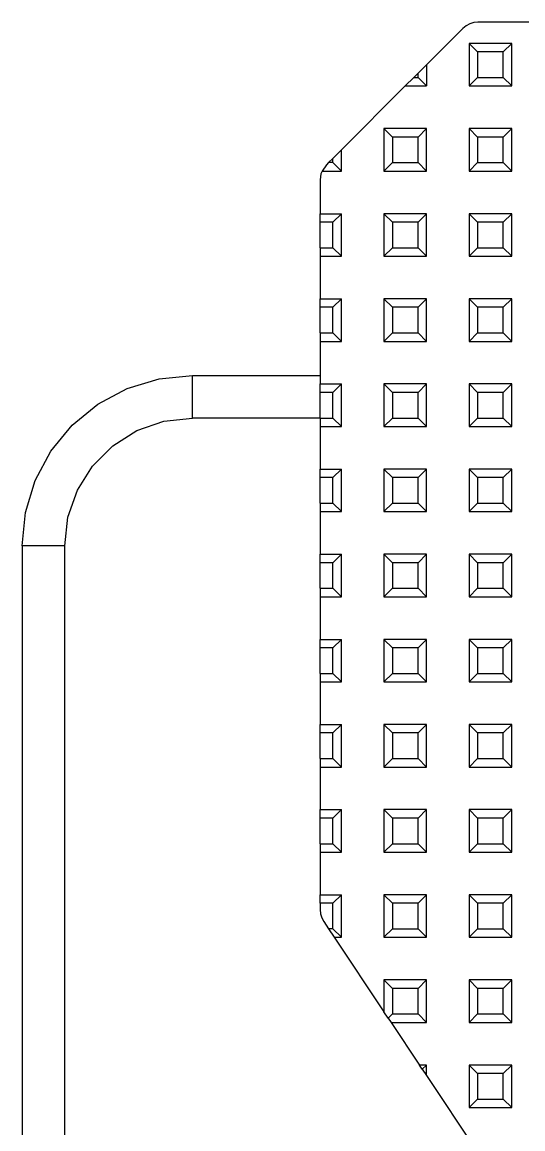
# Model space of a CAD drawing. Header units: millimetres. Extents: x 0 to 125, y 0 to 180.
# Drawn here: x 2.65 to 14.41, y 150.9 to 176.9 of the extents above; entities that cross this region are included whole.
import ezdxf

# ---------------------------------------------------------------- set-up
doc = ezdxf.new("R2010")
doc.units = ezdxf.units.MM

# ---------------------------------------------------------------- blocks, each defined once
blk = doc.blocks.new('CHINT_7200accf6e0c55f6a13e2ec68f27ea84_FACE_0')
at = {"color": 141, "linetype": 'Continuous', "true_color": 0x40d9ff}
for p, q in [((13.35, 176.2), (13.15, 176.4)), ((14.15, 176.4), (13.15, 176.4)), ((13.15, 176.4), (13.15, 175.4)), ((13.95, 176.2), (14.15, 176.4)), ((14.15, 175.4), (14.15, 176.4)), ((13.95, 176.2), (13.35, 176.2)), ((13.35, 176.2), (13.35, 175.6)), ((13.95, 175.6), (13.95, 176.2)), ((11.85, 175.6), (11.65, 175.4)), ((11.95, 175.7), (11.85, 175.6)), ((11.85, 175.6), (11.95, 175.6)), ((11.95, 175.6), (11.95, 175.7)), ((11.95, 175.6), (12.15, 175.4)), ((13.35, 175.6), (13.15, 175.4)), ((13.35, 175.6), (13.95, 175.6)), ((13.95, 175.6), (14.15, 175.4)), ((11.65, 175.4), (10.15, 173.9)), ((11.65, 175.4), (12.15, 175.4)), ((13.15, 175.4), (14.15, 175.4)), ((11.35, 174.2), (11.15, 174.4)), ((12.15, 174.4), (11.15, 174.4)), ((11.15, 174.4), (11.15, 173.4)), ((11.95, 174.2), (12.15, 174.4)), ((12.15, 173.4), (12.15, 174.4)), ((13.35, 174.2), (13.15, 174.4)), ((14.15, 174.4), (13.15, 174.4)), ((13.15, 174.4), (13.15, 173.4)), ((13.95, 174.2), (14.15, 174.4)), ((14.15, 173.4), (14.15, 174.4)), ((11.95, 174.2), (11.35, 174.2)), ((11.35, 174.2), (11.35, 173.6)), ((11.95, 173.6), (11.95, 174.2)), ((13.95, 174.2), (13.35, 174.2)), ((13.35, 174.2), (13.35, 173.6)), ((13.95, 173.6), (13.95, 174.2)), ((9.95, 173.7), (10.15, 173.9)), ((9.95, 173.6), (9.95, 173.7)), ((10.15, 173.4), (10.15, 173.9)), ((9.95, 173.6), (10.15, 173.4)), ((11.35, 173.6), (11.15, 173.4)), ((11.35, 173.6), (11.95, 173.6)), ((11.95, 173.6), (12.15, 173.4)), ((13.35, 173.6), (13.15, 173.4)), ((13.35, 173.6), (13.95, 173.6)), ((13.95, 173.6), (14.15, 173.4)), ((9.695, 173.4), (10.15, 173.4)), ((11.15, 173.4), (12.15, 173.4)), ((13.15, 173.4), (14.15, 173.4)), ((9.95, 172.2), (10.15, 172.4)), ((10.15, 171.4), (10.15, 172.4)), ((11.35, 172.2), (11.15, 172.4)), ((12.15, 172.4), (11.15, 172.4)), ((11.15, 172.4), (11.15, 171.4)), ((11.95, 172.2), (12.15, 172.4)), ((12.15, 171.4), (12.15, 172.4)), ((13.35, 172.2), (13.15, 172.4)), ((14.15, 172.4), (13.15, 172.4)), ((13.15, 172.4), (13.15, 171.4)), ((13.95, 172.2), (14.15, 172.4)), ((14.15, 171.4), (14.15, 172.4)), ((9.95, 172.2), (9.65, 172.2)), ((9.65, 171.6), (9.65, 172.2)), ((9.95, 171.6), (9.95, 172.2)), ((11.95, 172.2), (11.35, 172.2)), ((11.35, 172.2), (11.35, 171.6)), ((11.95, 171.6), (11.95, 172.2)), ((13.95, 172.2), (13.35, 172.2)), ((13.35, 172.2), (13.35, 171.6)), ((13.95, 171.6), (13.95, 172.2)), ((9.65, 171.6), (9.95, 171.6)), ((9.65, 171.6), (9.65, 171.4)), ((9.95, 171.6), (10.15, 171.4)), ((11.35, 171.6), (11.15, 171.4)), ((11.35, 171.6), (11.95, 171.6)), ((11.95, 171.6), (12.15, 171.4)), ((13.35, 171.6), (13.15, 171.4)), ((13.35, 171.6), (13.95, 171.6)), ((13.95, 171.6), (14.15, 171.4)), ((9.65, 171.4), (10.15, 171.4)), ((9.65, 171.4), (9.65, 170.4)), ((11.15, 171.4), (12.15, 171.4)), ((13.15, 171.4), (14.15, 171.4)), ((9.65, 170.2), (9.65, 170.4)), ((9.65, 170.4), (10.15, 170.4)), ((9.95, 170.2), (10.15, 170.4)), ((10.15, 169.4), (10.15, 170.4)), ((11.35, 170.2), (11.15, 170.4)), ((12.15, 170.4), (11.15, 170.4)), ((11.15, 170.4), (11.15, 169.4)), ((11.95, 170.2), (12.15, 170.4)), ((12.15, 169.4), (12.15, 170.4)), ((13.35, 170.2), (13.15, 170.4)), ((14.15, 170.4), (13.15, 170.4)), ((13.15, 170.4), (13.15, 169.4)), ((13.95, 170.2), (14.15, 170.4)), ((14.15, 169.4), (14.15, 170.4)), ((9.95, 170.2), (9.65, 170.2)), ((9.65, 169.6), (9.65, 170.2)), ((9.95, 169.6), (9.95, 170.2)), ((11.95, 170.2), (11.35, 170.2)), ((11.35, 170.2), (11.35, 169.6)), ((11.95, 169.6), (11.95, 170.2)), ((13.95, 170.2), (13.35, 170.2)), ((13.35, 170.2), (13.35, 169.6)), ((13.95, 169.6), (13.95, 170.2)), ((9.65, 169.6), (9.95, 169.6)), ((9.65, 169.6), (9.65, 169.4)), ((9.95, 169.6), (10.15, 169.4)), ((11.35, 169.6), (11.15, 169.4)), ((11.35, 169.6), (11.95, 169.6)), ((11.95, 169.6), (12.15, 169.4)), ((13.35, 169.6), (13.15, 169.4)), ((13.35, 169.6), (13.95, 169.6)), ((13.95, 169.6), (14.15, 169.4)), ((9.65, 169.4), (10.15, 169.4)), ((9.65, 169.4), (9.65, 168.4)), ((11.15, 169.4), (12.15, 169.4)), ((13.15, 169.4), (14.15, 169.4)), ((9.65, 168.2), (9.65, 168.4)), ((9.65, 168.4), (10.15, 168.4)), ((9.95, 168.2), (10.15, 168.4)), ((10.15, 167.4), (10.15, 168.4)), ((11.35, 168.2), (11.15, 168.4)), ((12.15, 168.4), (11.15, 168.4)), ((11.15, 168.4), (11.15, 167.4)), ((11.95, 168.2), (12.15, 168.4)), ((12.15, 167.4), (12.15, 168.4)), ((13.35, 168.2), (13.15, 168.4)), ((14.15, 168.4), (13.15, 168.4)), ((13.15, 168.4), (13.15, 167.4)), ((13.95, 168.2), (14.15, 168.4)), ((14.15, 167.4), (14.15, 168.4)), ((9.95, 168.2), (9.65, 168.2)), ((9.65, 167.6), (9.65, 168.2)), ((9.95, 167.6), (9.95, 168.2)), ((11.95, 168.2), (11.35, 168.2)), ((11.35, 168.2), (11.35, 167.6)), ((11.95, 167.6), (11.95, 168.2)), ((13.95, 168.2), (13.35, 168.2)), ((13.35, 168.2), (13.35, 167.6)), ((13.95, 167.6), (13.95, 168.2)), ((9.65, 167.6), (9.95, 167.6)), ((9.65, 167.6), (9.65, 167.4)), ((9.95, 167.6), (10.15, 167.4)), ((11.35, 167.6), (11.15, 167.4)), ((11.35, 167.6), (11.95, 167.6)), ((11.95, 167.6), (12.15, 167.4)), ((13.35, 167.6), (13.15, 167.4)), ((13.35, 167.6), (13.95, 167.6)), ((13.95, 167.6), (14.15, 167.4)), ((9.65, 167.4), (10.15, 167.4)), ((9.65, 167.4), (9.65, 166.4)), ((11.15, 167.4), (12.15, 167.4)), ((13.15, 167.4), (14.15, 167.4)), ((9.65, 166.2), (9.65, 166.4)), ((9.65, 166.4), (10.15, 166.4)), ((9.95, 166.2), (9.65, 166.2)), ((9.65, 165.6), (9.65, 166.2)), ((9.95, 166.2), (10.15, 166.4)), ((9.95, 165.6), (9.95, 166.2)), ((10.15, 165.4), (10.15, 166.4)), ((11.35, 166.2), (11.15, 166.4)), ((12.15, 166.4), (11.15, 166.4)), ((11.15, 166.4), (11.15, 165.4)), ((11.95, 166.2), (11.35, 166.2)), ((11.35, 166.2), (11.35, 165.6)), ((11.95, 166.2), (12.15, 166.4)), ((11.95, 165.6), (11.95, 166.2)), ((12.15, 165.4), (12.15, 166.4)), ((13.35, 166.2), (13.15, 166.4)), ((14.15, 166.4), (13.15, 166.4)), ((13.15, 166.4), (13.15, 165.4)), ((13.95, 166.2), (13.35, 166.2)), ((13.35, 166.2), (13.35, 165.6)), ((13.95, 166.2), (14.15, 166.4)), ((13.95, 165.6), (13.95, 166.2)), ((14.15, 165.4), (14.15, 166.4)), ((9.65, 165.6), (9.95, 165.6)), ((9.65, 165.6), (9.65, 165.4)), ((9.65, 165.4), (10.15, 165.4)), ((9.65, 165.4), (9.65, 164.4)), ((9.95, 165.6), (10.15, 165.4)), ((11.35, 165.6), (11.15, 165.4)), ((11.15, 165.4), (12.15, 165.4)), ((11.35, 165.6), (11.95, 165.6)), ((11.95, 165.6), (12.15, 165.4)), ((13.35, 165.6), (13.15, 165.4)), ((13.15, 165.4), (14.15, 165.4)), ((13.35, 165.6), (13.95, 165.6)), ((13.95, 165.6), (14.15, 165.4)), ((9.65, 164.2), (9.65, 164.4)), ((9.65, 164.4), (10.15, 164.4)), ((9.95, 164.2), (10.15, 164.4)), ((10.15, 163.4), (10.15, 164.4)), ((11.35, 164.2), (11.15, 164.4)), ((12.15, 164.4), (11.15, 164.4)), ((11.15, 164.4), (11.15, 163.4)), ((11.95, 164.2), (12.15, 164.4)), ((12.15, 163.4), (12.15, 164.4)), ((13.35, 164.2), (13.15, 164.4)), ((14.15, 164.4), (13.15, 164.4)), ((13.15, 164.4), (13.15, 163.4)), ((13.95, 164.2), (14.15, 164.4)), ((14.15, 163.4), (14.15, 164.4)), ((9.95, 164.2), (9.65, 164.2)), ((9.65, 163.6), (9.65, 164.2)), ((9.95, 163.6), (9.95, 164.2)), ((11.95, 164.2), (11.35, 164.2)), ((11.35, 164.2), (11.35, 163.6)), ((11.95, 163.6), (11.95, 164.2)), ((13.95, 164.2), (13.35, 164.2)), ((13.35, 164.2), (13.35, 163.6)), ((13.95, 163.6), (13.95, 164.2)), ((9.65, 163.6), (9.95, 163.6)), ((9.65, 163.6), (9.65, 163.4)), ((9.95, 163.6), (10.15, 163.4)), ((11.35, 163.6), (11.15, 163.4)), ((11.35, 163.6), (11.95, 163.6)), ((11.95, 163.6), (12.15, 163.4)), ((13.35, 163.6), (13.15, 163.4)), ((13.35, 163.6), (13.95, 163.6)), ((13.95, 163.6), (14.15, 163.4)), ((9.65, 163.4), (10.15, 163.4)), ((9.65, 163.4), (9.65, 162.4)), ((11.15, 163.4), (12.15, 163.4)), ((13.15, 163.4), (14.15, 163.4)), ((9.65, 162.2), (9.65, 162.4)), ((9.65, 162.4), (10.15, 162.4)), ((9.95, 162.2), (10.15, 162.4)), ((10.15, 161.4), (10.15, 162.4)), ((11.35, 162.2), (11.15, 162.4)), ((12.15, 162.4), (11.15, 162.4)), ((11.15, 162.4), (11.15, 161.4)), ((11.95, 162.2), (12.15, 162.4)), ((12.15, 161.4), (12.15, 162.4)), ((13.35, 162.2), (13.15, 162.4)), ((14.15, 162.4), (13.15, 162.4)), ((13.15, 162.4), (13.15, 161.4)), ((13.95, 162.2), (14.15, 162.4)), ((14.15, 161.4), (14.15, 162.4)), ((9.95, 162.2), (9.65, 162.2)), ((9.65, 161.6), (9.65, 162.2)), ((9.95, 161.6), (9.95, 162.2)), ((11.95, 162.2), (11.35, 162.2)), ((11.35, 162.2), (11.35, 161.6)), ((11.95, 161.6), (11.95, 162.2)), ((13.95, 162.2), (13.35, 162.2)), ((13.35, 162.2), (13.35, 161.6)), ((13.95, 161.6), (13.95, 162.2)), ((9.65, 161.6), (9.95, 161.6)), ((9.65, 161.6), (9.65, 161.4)), ((9.95, 161.6), (10.15, 161.4)), ((11.35, 161.6), (11.15, 161.4)), ((11.35, 161.6), (11.95, 161.6)), ((11.95, 161.6), (12.15, 161.4)), ((13.35, 161.6), (13.15, 161.4)), ((13.35, 161.6), (13.95, 161.6)), ((13.95, 161.6), (14.15, 161.4)), ((9.65, 161.4), (10.15, 161.4)), ((9.65, 161.4), (9.65, 160.4)), ((11.15, 161.4), (12.15, 161.4)), ((13.15, 161.4), (14.15, 161.4)), ((9.65, 160.2), (9.65, 160.4)), ((9.65, 160.4), (10.15, 160.4)), ((9.95, 160.2), (9.65, 160.2)), ((9.65, 159.6), (9.65, 160.2)), ((9.95, 160.2), (10.15, 160.4)), ((9.95, 159.6), (9.95, 160.2)), ((10.15, 159.4), (10.15, 160.4)), ((11.35, 160.2), (11.15, 160.4)), ((12.15, 160.4), (11.15, 160.4)), ((11.15, 160.4), (11.15, 159.4)), ((11.95, 160.2), (11.35, 160.2)), ((11.35, 160.2), (11.35, 159.6)), ((11.95, 160.2), (12.15, 160.4)), ((11.95, 159.6), (11.95, 160.2)), ((12.15, 159.4), (12.15, 160.4)), ((13.35, 160.2), (13.15, 160.4)), ((14.15, 160.4), (13.15, 160.4)), ((13.15, 160.4), (13.15, 159.4)), ((13.95, 160.2), (13.35, 160.2)), ((13.35, 160.2), (13.35, 159.6)), ((13.95, 160.2), (14.15, 160.4)), ((13.95, 159.6), (13.95, 160.2)), ((14.15, 159.4), (14.15, 160.4)), ((9.65, 159.6), (9.95, 159.6)), ((9.65, 159.6), (9.65, 159.4)), ((9.65, 159.4), (10.15, 159.4)), ((9.65, 159.4), (9.65, 158.4)), ((9.95, 159.6), (10.15, 159.4)), ((11.35, 159.6), (11.15, 159.4)), ((11.15, 159.4), (12.15, 159.4)), ((11.35, 159.6), (11.95, 159.6)), ((11.95, 159.6), (12.15, 159.4)), ((13.35, 159.6), (13.15, 159.4)), ((13.15, 159.4), (14.15, 159.4)), ((13.35, 159.6), (13.95, 159.6)), ((13.95, 159.6), (14.15, 159.4)), ((9.65, 158.2), (9.65, 158.4)), ((9.65, 158.4), (10.15, 158.4)), ((9.95, 158.2), (10.15, 158.4)), ((10.15, 157.4), (10.15, 158.4)), ((11.35, 158.2), (11.15, 158.4)), ((12.15, 158.4), (11.15, 158.4)), ((11.15, 158.4), (11.15, 157.4)), ((11.95, 158.2), (12.15, 158.4)), ((12.15, 157.4), (12.15, 158.4)), ((13.35, 158.2), (13.15, 158.4)), ((14.15, 158.4), (13.15, 158.4)), ((13.15, 158.4), (13.15, 157.4)), ((13.95, 158.2), (14.15, 158.4)), ((14.15, 157.4), (14.15, 158.4)), ((9.95, 158.2), (9.65, 158.2)), ((9.65, 157.6), (9.65, 158.2)), ((9.95, 157.6), (9.95, 158.2)), ((11.95, 158.2), (11.35, 158.2)), ((11.35, 158.2), (11.35, 157.6)), ((11.95, 157.6), (11.95, 158.2)), ((13.95, 158.2), (13.35, 158.2)), ((13.35, 158.2), (13.35, 157.6)), ((13.95, 157.6), (13.95, 158.2)), ((9.65, 157.6), (9.95, 157.6)), ((9.65, 157.6), (9.65, 157.4)), ((9.95, 157.6), (10.15, 157.4)), ((11.35, 157.6), (11.15, 157.4)), ((11.35, 157.6), (11.95, 157.6)), ((11.95, 157.6), (12.15, 157.4)), ((13.35, 157.6), (13.15, 157.4)), ((13.35, 157.6), (13.95, 157.6)), ((13.95, 157.6), (14.15, 157.4)), ((9.65, 157.4), (10.15, 157.4)), ((9.65, 157.4), (9.65, 156.4)), ((11.15, 157.4), (12.15, 157.4)), ((13.15, 157.4), (14.15, 157.4)), ((9.65, 156.4), (10.15, 156.4)), ((9.95, 156.2), (10.15, 156.4)), ((10.15, 155.4), (10.15, 156.4)), ((11.35, 156.2), (11.15, 156.4)), ((12.15, 156.4), (11.15, 156.4)), ((11.15, 156.4), (11.15, 155.4)), ((11.95, 156.2), (12.15, 156.4)), ((12.15, 155.4), (12.15, 156.4)), ((13.35, 156.2), (13.15, 156.4)), ((14.15, 156.4), (13.15, 156.4)), ((13.15, 156.4), (13.15, 155.4)), ((13.95, 156.2), (14.15, 156.4)), ((14.15, 155.4), (14.15, 156.4)), ((9.95, 155.6), (9.95, 156.2)), ((11.95, 156.2), (11.35, 156.2)), ((11.35, 156.2), (11.35, 155.6)), ((11.95, 155.6), (11.95, 156.2)), ((13.95, 156.2), (13.35, 156.2)), ((13.35, 156.2), (13.35, 155.6)), ((13.95, 155.6), (13.95, 156.2)), ((9.95, 155.6), (10.15, 155.4)), ((11.35, 155.6), (11.15, 155.4)), ((11.35, 155.6), (11.95, 155.6)), ((11.95, 155.6), (12.15, 155.4)), ((13.35, 155.6), (13.15, 155.4)), ((13.35, 155.6), (13.95, 155.6)), ((13.95, 155.6), (14.15, 155.4)), ((9.983, 155.4), (10.15, 155.4)), ((9.983, 155.4), (11.15, 153.65)), ((11.15, 155.4), (12.15, 155.4)), ((13.15, 155.4), (14.15, 155.4)), ((11.35, 154.2), (11.15, 154.4)), ((11.15, 154.4), (11.15, 153.65)), ((12.15, 154.4), (11.15, 154.4)), ((11.95, 154.2), (11.35, 154.2)), ((11.35, 154.2), (11.35, 153.6)), ((11.95, 154.2), (12.15, 154.4)), ((11.95, 153.6), (11.95, 154.2)), ((12.15, 153.4), (12.15, 154.4)), ((13.35, 154.2), (13.15, 154.4)), ((14.15, 154.4), (13.15, 154.4)), ((13.15, 154.4), (13.15, 153.4)), ((13.95, 154.2), (13.35, 154.2)), ((13.35, 154.2), (13.35, 153.6)), ((13.95, 154.2), (14.15, 154.4)), ((13.95, 153.6), (13.95, 154.2)), ((14.15, 153.4), (14.15, 154.4)), ((11.25, 153.5), (11.15, 153.65)), ((11.35, 153.6), (11.25, 153.5)), ((11.25, 153.5), (11.317, 153.4)), ((11.35, 153.6), (11.95, 153.6)), ((11.95, 153.6), (12.15, 153.4)), ((13.35, 153.6), (13.15, 153.4)), ((13.35, 153.6), (13.95, 153.6)), ((13.95, 153.6), (14.15, 153.4)), ((11.317, 153.4), (12.15, 153.4)), ((11.317, 153.4), (11.983, 152.4)), ((13.15, 153.4), (14.15, 153.4)), ((12.05, 152.3), (11.983, 152.4)), ((12.15, 152.4), (11.983, 152.4)), ((12.05, 152.3), (12.15, 152.4)), ((12.15, 152.15), (12.15, 152.4)), ((13.35, 152.2), (13.15, 152.4)), ((13.15, 152.4), (13.15, 151.4)), ((14.15, 152.4), (13.15, 152.4)), ((13.95, 152.2), (14.15, 152.4)), ((14.15, 151.4), (14.15, 152.4)), ((12.05, 152.3), (12.15, 152.15)), ((12.15, 152.15), (13.317, 150.4)), ((13.95, 152.2), (13.35, 152.2)), ((13.35, 152.2), (13.35, 151.6)), ((13.95, 151.6), (13.95, 152.2)), ((13.35, 151.6), (13.15, 151.4)), ((13.35, 151.6), (13.95, 151.6)), ((13.95, 151.6), (14.15, 151.4)), ((13.15, 151.4), (14.15, 151.4))]:
    blk.add_line(p, q, dxfattribs=at)
for points in [[(31.15, 175.9), (30.296, 176.754), (30.221, 176.816), (30.134, 176.862), (30.04, 176.89), (29.943, 176.9), (13.357, 176.9), (13.26, 176.89), (13.166, 176.862), (13.079, 176.816), (13.004, 176.754), (12.15, 175.9)], [(11.95, 175.7), (12.15, 175.9), (12.15, 175.4)], [(9.95, 173.6), (9.85, 173.6), (9.95, 173.7)], [(9.85, 173.6), (9.796, 173.546), (9.695, 173.4)], [(9.695, 173.4), (9.67, 173.333), (9.655, 173.264), (9.65, 173.193), (9.65, 172.4)], [(9.65, 172.2), (9.65, 172.4), (10.15, 172.4)], [(2.65, 164.6), (2.727, 165.38), (2.954, 166.131), (3.324, 166.822), (3.822, 167.428), (4.428, 167.926), (5.119, 168.296), (5.87, 168.523), (6.65, 168.6)], [(9.65, 167.6), (6.65, 167.6), (6.65, 168.6), (9.65, 168.6)], [(3.65, 164.6), (3.725, 165.268), (3.947, 165.902), (4.305, 166.47), (4.78, 166.945), (5.348, 167.303), (5.982, 167.525), (6.65, 167.6)], [(3.65, 143.536), (3.65, 164.6), (2.65, 164.6), (2.65, 141.3)], [(9.95, 156.2), (9.65, 156.2), (9.65, 156.4)], [(9.65, 156.2), (9.65, 156.051), (9.66, 155.954), (9.688, 155.86), (9.734, 155.774), (9.85, 155.6)], [(9.95, 155.6), (9.85, 155.6), (9.983, 155.4)]]:
    blk.add_lwpolyline(points, dxfattribs=at)
blk = doc.blocks.new('CHINT_7200accf6e0c55f6a13e2ec68f27ea84')
at = {"color": 141, "true_color": 0x40d9ff}
blk.add_blockref('CHINT_7200accf6e0c55f6a13e2ec68f27ea84_FACE_0', (0, 0), dxfattribs=at)

msp = doc.modelspace()

# ---------------------------------------------------------------- block references
at = {"color": 141, "true_color": 0x40d9ff}
msp.add_blockref('CHINT_7200accf6e0c55f6a13e2ec68f27ea84', (0, 0), dxfattribs=at)

doc.saveas('drawing.dxf')
